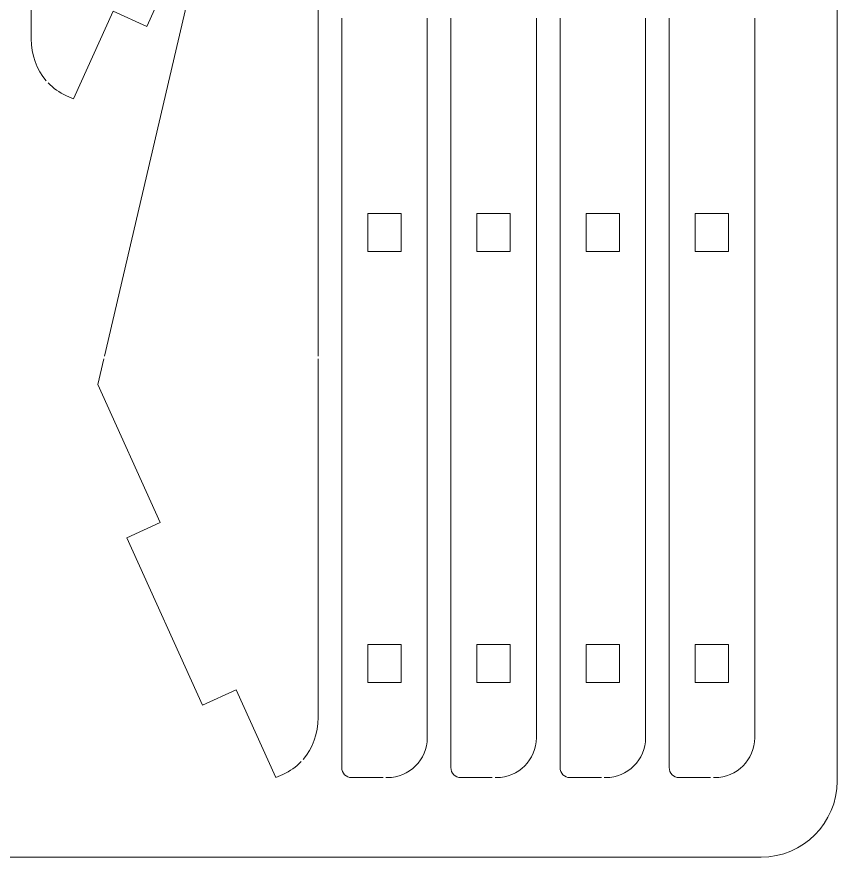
# Model space of a CAD drawing. Header units: millimetres. Extents: x -258 to 317, y -174 to 169.
# Drawn here: x 231.1 to 317.4, y -125.5 to -37.1 of the extents above; entities that cross this region are included whole.
import ezdxf

# ---------------------------------------------------------------- set-up
doc = ezdxf.new("R2010")
doc.units = ezdxf.units.MM
doc.header["$MEASUREMENT"] = 0
doc.layers.add('Layer 1', color=7, linetype='Continuous')

msp = doc.modelspace()

# ---------------------------------------------------------------- linework, layer by layer
at = {"layer": 'Layer 1', "color": 240, "lineweight": 9}
msp.add_open_spline([(69.4089, 168.5291), (69.4089, 168.5291), (309.409, 168.5291), (309.409, 168.5291), (309.409, 168.5291), (313.8151, 168.5291), (317.4089, 164.9319), (317.4089, 160.5291), (317.4089, 160.5291), (317.4089, 160.5291), (317.4089, -117.4709), (317.4089, -117.4709), (317.4089, -117.4709), (317.4089, -121.8737), (313.8117, -125.4709), (309.409, -125.4709), (309.409, -125.4709), (309.409, -125.4709), (69.4089, -125.4709), (69.4089, -125.4709), (69.4089, -125.4709), (65.0062, -125.4709), (61.409, -121.8771), (61.409, -117.4709), (61.409, -117.4709), (61.409, -117.4709), (61.409, 160.5291), (61.409, 160.5291), (61.409, 160.5291), (61.409, 164.9353), (65.0027, 168.5291), (69.4089, 168.5291)], degree=3, knots=[0, 0, 0, 0, 0.1111111, 0.1111111, 0.1111111, 0.1111111, 0.2222222, 0.2222222, 0.2222222, 0.2222222, 0.3333333, 0.3333333, 0.3333333, 0.3333333, 0.4444444, 0.4444444, 0.4444444, 0.4444444, 0.5555556, 0.5555556, 0.5555556, 0.5555556, 0.6666667, 0.6666667, 0.6666667, 0.6666667, 0.7777778, 0.7777778, 0.7777778, 0.7777778, 1, 1, 1, 1], dxfattribs=at)
at = {"layer": 'Layer 1', "color": 250, "lineweight": 9}
for points, knots in [([(232.6023, -1.7172), (232.6023, -1.7172), (232.6023, -39.415), (232.6023, -39.415), (232.6023, -39.415), (232.6022, -41.1011), (233.1464, -42.6512), (234.1707, -43.8297)], [0, 0, 0, 0, 0.3333333, 0.3333333, 0.3333333, 0.3333333, 1, 1, 1, 1]), ([(234.373, -44.0513), (234.9028, -44.6028), (235.5459, -45.0622), (236.2952, -45.4021), (236.2952, -45.4021), (236.2952, -45.4021), (237.0341, -45.7373), (237.0341, -45.7373), (237.0341, -45.7373), (237.0341, -45.7373), (241.2234, -36.5006), (241.2234, -36.5006), (241.2234, -36.5006), (241.2234, -36.5006), (244.7616, -38.1053), (244.7616, -38.1053), (244.7616, -38.1053), (244.7616, -38.1053), (252.7407, -20.5118), (252.7407, -20.5118), (252.7407, -20.5118), (252.7407, -20.5118), (249.2026, -18.9071), (249.2026, -18.9071), (249.2026, -18.9071), (249.2026, -18.9071), (255.783, -4.3981), (255.783, -4.3981)], [0, 0, 0, 0, 0.125, 0.125, 0.125, 0.125, 0.25, 0.25, 0.25, 0.25, 0.375, 0.375, 0.375, 0.375, 0.5, 0.5, 0.5, 0.5, 0.625, 0.625, 0.625, 0.625, 0.75, 0.75, 0.75, 0.75, 1, 1, 1, 1]), ([(240.2997, -72.7818), (240.2997, -72.7818), (250.0657, -31.0509), (250.0657, -31.0509), (250.0657, -31.0509), (250.2652, -30.1986), (250.8874, -29.5239), (251.7612, -29.4545), (251.7612, -29.4545), (251.7612, -29.4545), (256.6581, -29.0659), (256.6581, -29.0659)], [0, 0, 0, 0, 0.25, 0.25, 0.25, 0.25, 0.5, 0.5, 0.5, 0.5, 1, 1, 1, 1]), ([(256.9581, -29.0421), (256.9581, -29.0421), (260.3415, -28.7736), (260.3415, -28.7736), (260.3415, -28.7736), (260.9636, -28.7242), (261.5269, -28.8231), (262.0107, -29.2172), (262.0107, -29.2172), (262.4945, -29.6114), (262.7579, -30.1386), (262.7828, -30.7622), (262.7828, -30.7622), (262.7828, -30.7622), (262.7828, -72.7818), (262.7828, -72.7818)], [0, 0, 0, 0, 0.2, 0.2, 0.2, 0.2, 0.4, 0.4, 0.4, 0.4, 0.6, 0.6, 0.6, 0.6, 1, 1, 1, 1]), ([(269.6193, -117.1019), (269.6193, -117.1019), (266.3189, -117.1019), (266.3189, -117.1019), (266.3189, -117.1019), (265.741, -117.1019), (265.2691, -116.63), (265.2691, -116.0521), (265.2691, -116.0521), (265.2691, -116.0521), (265.2691, -37.2519), (265.2691, -37.2519)], [0, 0, 0, 0, 0.25, 0.25, 0.25, 0.25, 0.5, 0.5, 0.5, 0.5, 1, 1, 1, 1]), ([(274.2694, -37.2519), (274.2694, -37.2519), (274.2694, -112.9025), (274.2694, -112.9025), (274.2694, -112.9025), (274.2694, -115.2154), (272.3825, -117.1019), (270.07, -117.1019), (270.07, -117.1019), (270.07, -117.1019), (269.9193, -117.1019), (269.9193, -117.1019)], [0, 0, 0, 0, 0.25, 0.25, 0.25, 0.25, 0.5, 0.5, 0.5, 0.5, 1, 1, 1, 1]), ([(281.1058, -117.1019), (281.1058, -117.1019), (277.8054, -117.1019), (277.8054, -117.1019), (277.8054, -117.1019), (277.2275, -117.1019), (276.7556, -116.63), (276.7556, -116.0521), (276.7556, -116.0521), (276.7556, -116.0521), (276.7556, -37.2519), (276.7556, -37.2519)], [0, 0, 0, 0, 0.25, 0.25, 0.25, 0.25, 0.5, 0.5, 0.5, 0.5, 1, 1, 1, 1]), ([(285.7559, -37.2519), (285.7559, -37.2519), (285.7559, -112.9025), (285.7559, -112.9025), (285.7559, -112.9025), (285.7559, -115.2154), (283.869, -117.1019), (281.5565, -117.1019), (281.5565, -117.1019), (281.5565, -117.1019), (281.4058, -117.1019), (281.4058, -117.1019)], [0, 0, 0, 0, 0.25, 0.25, 0.25, 0.25, 0.5, 0.5, 0.5, 0.5, 1, 1, 1, 1]), ([(292.5923, -117.1019), (292.5923, -117.1019), (289.2919, -117.1019), (289.2919, -117.1019), (289.2919, -117.1019), (288.714, -117.1019), (288.2421, -116.63), (288.2421, -116.0521), (288.2421, -116.0521), (288.2421, -116.0521), (288.2421, -37.2519), (288.2421, -37.2519)], [0, 0, 0, 0, 0.25, 0.25, 0.25, 0.25, 0.5, 0.5, 0.5, 0.5, 1, 1, 1, 1]), ([(297.2424, -37.2519), (297.2424, -37.2519), (297.2424, -112.9025), (297.2424, -112.9025), (297.2424, -112.9025), (297.2424, -115.2154), (295.3555, -117.1019), (293.043, -117.1019), (293.043, -117.1019), (293.043, -117.1019), (292.8923, -117.1019), (292.8923, -117.1019)], [0, 0, 0, 0, 0.25, 0.25, 0.25, 0.25, 0.5, 0.5, 0.5, 0.5, 1, 1, 1, 1]), ([(304.0791, -117.1019), (304.0791, -117.1019), (300.7787, -117.1019), (300.7787, -117.1019), (300.7787, -117.1019), (300.2008, -117.1019), (299.7289, -116.63), (299.7289, -116.0521), (299.7289, -116.0521), (299.7289, -116.0521), (299.7289, -37.2519), (299.7289, -37.2519)], [0, 0, 0, 0, 0.25, 0.25, 0.25, 0.25, 0.5, 0.5, 0.5, 0.5, 1, 1, 1, 1]), ([(308.7292, -37.2519), (308.7292, -37.2519), (308.7292, -112.9025), (308.7292, -112.9025), (308.7292, -112.9025), (308.7292, -115.2154), (306.8423, -117.1019), (304.5298, -117.1019), (304.5298, -117.1019), (304.5298, -117.1019), (304.3791, -117.1019), (304.3791, -117.1019)], [0, 0, 0, 0, 0.25, 0.25, 0.25, 0.25, 0.5, 0.5, 0.5, 0.5, 1, 1, 1, 1]), ([(271.5193, -57.7685), (271.5193, -57.7685), (271.5193, -61.7685), (271.5193, -61.7685), (271.5193, -61.7685), (271.5193, -61.7685), (268.0193, -61.7685), (268.0193, -61.7685), (268.0193, -61.7685), (268.0193, -61.7685), (268.0193, -57.7685), (268.0193, -57.7685), (268.0193, -57.7685), (268.0193, -57.7685), (271.5193, -57.7685), (271.5193, -57.7685)], [0, 0, 0, 0, 0.2, 0.2, 0.2, 0.2, 0.4, 0.4, 0.4, 0.4, 0.6, 0.6, 0.6, 0.6, 1, 1, 1, 1]), ([(283.0058, -57.7685), (283.0058, -57.7685), (283.0058, -61.7685), (283.0058, -61.7685), (283.0058, -61.7685), (283.0058, -61.7685), (279.5058, -61.7685), (279.5058, -61.7685), (279.5058, -61.7685), (279.5058, -61.7685), (279.5058, -57.7685), (279.5058, -57.7685), (279.5058, -57.7685), (279.5058, -57.7685), (283.0058, -57.7685), (283.0058, -57.7685)], [0, 0, 0, 0, 0.2, 0.2, 0.2, 0.2, 0.4, 0.4, 0.4, 0.4, 0.6, 0.6, 0.6, 0.6, 1, 1, 1, 1]), ([(294.4923, -57.7685), (294.4923, -57.7685), (294.4923, -61.7685), (294.4923, -61.7685), (294.4923, -61.7685), (294.4923, -61.7685), (290.9923, -61.7685), (290.9923, -61.7685), (290.9923, -61.7685), (290.9923, -61.7685), (290.9923, -57.7685), (290.9923, -57.7685), (290.9923, -57.7685), (290.9923, -57.7685), (294.4923, -57.7685), (294.4923, -57.7685)], [0, 0, 0, 0, 0.2, 0.2, 0.2, 0.2, 0.4, 0.4, 0.4, 0.4, 0.6, 0.6, 0.6, 0.6, 1, 1, 1, 1]), ([(305.9791, -57.7685), (305.9791, -57.7685), (305.9791, -61.7685), (305.9791, -61.7685), (305.9791, -61.7685), (305.9791, -61.7685), (302.4791, -61.7685), (302.4791, -61.7685), (302.4791, -61.7685), (302.4791, -61.7685), (302.4791, -57.7685), (302.4791, -57.7685), (302.4791, -57.7685), (302.4791, -57.7685), (305.9791, -57.7685), (305.9791, -57.7685)], [0, 0, 0, 0, 0.2, 0.2, 0.2, 0.2, 0.4, 0.4, 0.4, 0.4, 0.6, 0.6, 0.6, 0.6, 1, 1, 1, 1]), ([(262.7828, -73.0818), (262.7828, -73.0818), (262.7828, -110.7796), (262.7828, -110.7796), (262.7828, -110.7796), (262.7829, -112.4657), (262.2387, -114.0158), (261.2144, -115.1943)], [0, 0, 0, 0, 0.3333333, 0.3333333, 0.3333333, 0.3333333, 1, 1, 1, 1]), ([(261.0121, -115.4159), (260.4823, -115.9674), (259.8392, -116.4268), (259.0899, -116.7667), (259.0899, -116.7667), (259.0899, -116.7667), (258.351, -117.1019), (258.351, -117.1019), (258.351, -117.1019), (258.351, -117.1019), (254.1617, -107.8652), (254.1617, -107.8652), (254.1617, -107.8652), (254.1617, -107.8652), (250.6235, -109.4699), (250.6235, -109.4699), (250.6235, -109.4699), (250.6235, -109.4699), (242.6444, -91.8764), (242.6444, -91.8764), (242.6444, -91.8764), (242.6444, -91.8764), (246.1824, -90.2717), (246.1824, -90.2717), (246.1824, -90.2717), (246.1824, -90.2717), (239.6021, -75.7627), (239.6021, -75.7627)], [0, 0, 0, 0, 0.125, 0.125, 0.125, 0.125, 0.25, 0.25, 0.25, 0.25, 0.375, 0.375, 0.375, 0.375, 0.5, 0.5, 0.5, 0.5, 0.625, 0.625, 0.625, 0.625, 0.75, 0.75, 0.75, 0.75, 1, 1, 1, 1]), ([(271.5193, -103.102), (271.5193, -103.102), (271.5193, -107.102), (271.5193, -107.102), (271.5193, -107.102), (271.5193, -107.102), (268.0193, -107.102), (268.0193, -107.102), (268.0193, -107.102), (268.0193, -107.102), (268.0193, -103.102), (268.0193, -103.102), (268.0193, -103.102), (268.0193, -103.102), (271.5193, -103.102), (271.5193, -103.102)], [0, 0, 0, 0, 0.2, 0.2, 0.2, 0.2, 0.4, 0.4, 0.4, 0.4, 0.6, 0.6, 0.6, 0.6, 1, 1, 1, 1]), ([(283.0058, -103.102), (283.0058, -103.102), (283.0058, -107.102), (283.0058, -107.102), (283.0058, -107.102), (283.0058, -107.102), (279.5058, -107.102), (279.5058, -107.102), (279.5058, -107.102), (279.5058, -107.102), (279.5058, -103.102), (279.5058, -103.102), (279.5058, -103.102), (279.5058, -103.102), (283.0058, -103.102), (283.0058, -103.102)], [0, 0, 0, 0, 0.2, 0.2, 0.2, 0.2, 0.4, 0.4, 0.4, 0.4, 0.6, 0.6, 0.6, 0.6, 1, 1, 1, 1]), ([(294.4923, -103.102), (294.4923, -103.102), (294.4923, -107.102), (294.4923, -107.102), (294.4923, -107.102), (294.4923, -107.102), (290.9923, -107.102), (290.9923, -107.102), (290.9923, -107.102), (290.9923, -107.102), (290.9923, -103.102), (290.9923, -103.102), (290.9923, -103.102), (290.9923, -103.102), (294.4923, -103.102), (294.4923, -103.102)], [0, 0, 0, 0, 0.2, 0.2, 0.2, 0.2, 0.4, 0.4, 0.4, 0.4, 0.6, 0.6, 0.6, 0.6, 1, 1, 1, 1]), ([(305.9791, -103.102), (305.9791, -103.102), (305.9791, -107.102), (305.9791, -107.102), (305.9791, -107.102), (305.9791, -107.102), (302.4791, -107.102), (302.4791, -107.102), (302.4791, -107.102), (302.4791, -107.102), (302.4791, -103.102), (302.4791, -103.102), (302.4791, -103.102), (302.4791, -103.102), (305.9791, -103.102), (305.9791, -103.102)], [0, 0, 0, 0, 0.2, 0.2, 0.2, 0.2, 0.4, 0.4, 0.4, 0.4, 0.6, 0.6, 0.6, 0.6, 1, 1, 1, 1])]:
    msp.add_open_spline(points, degree=3, knots=knots, dxfattribs=at)
msp.add_open_spline([(239.6021, -75.7627), (239.6021, -75.7627), (240.2295, -73.0818), (240.2295, -73.0818)], degree=3, dxfattribs=at)

doc.saveas('drawing.dxf')
